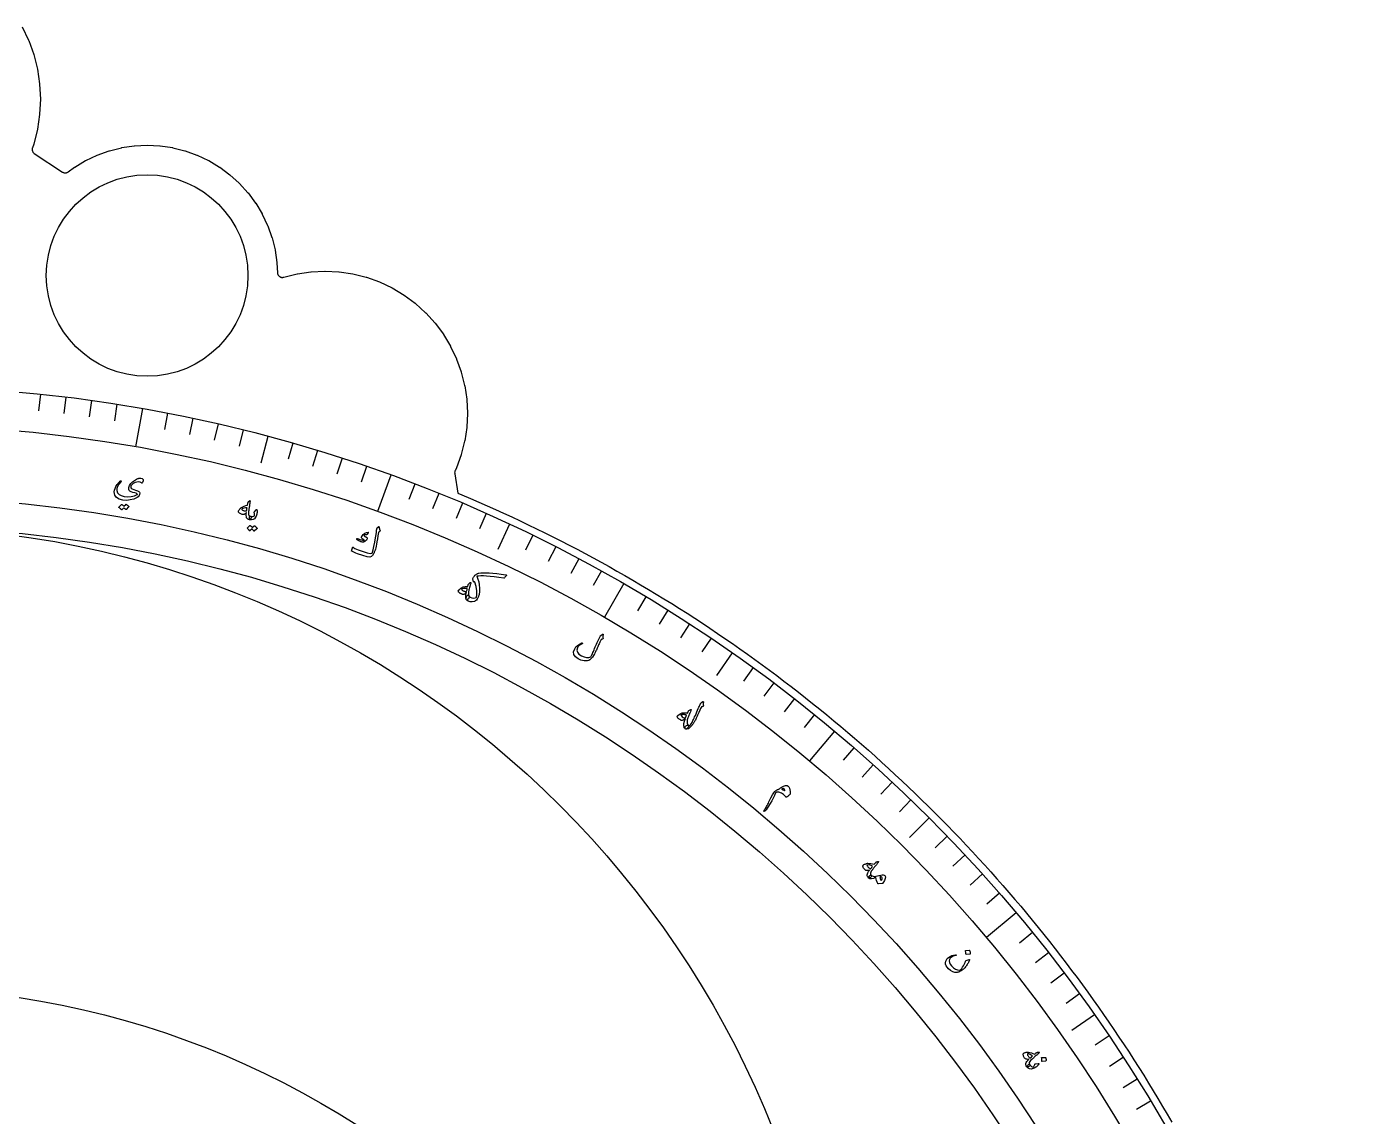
# Model space of a CAD drawing. Header units: millimetres. Extents: x -91 to 91, y -91 to 118.
# Drawn here: x 8.6 to 90.5, y 45.7 to 112.6 of the extents above; entities that cross this region are included whole.
import ezdxf

# ---------------------------------------------------------------- set-up
doc = ezdxf.new("R2010")
doc.units = ezdxf.units.MM
for name, color, linetype in [('CUT_INNER', 6, 'Continuous'), ('CUT_OUTER', 1, 'Continuous'), ('ENGRAVE', 7, 'Continuous'), ('ENGRAVE_FINE', 8, 'Continuous'), ('TEXT', 5, 'Continuous')]:
    doc.layers.add(name, color=color, linetype=linetype)

msp = doc.modelspace()

# ---------------------------------------------------------------- linework, layer by layer
at = {"layer": 'CUT_INNER'}
msp.add_circle((16.016, 97.3259), 6.188, dxfattribs=at)
at = {"layer": 'CUT_OUTER'}
msp.add_lwpolyline([(8.3497, 112.6095), (8.7404, 111.7833), (8.7461, 111.7697), (9.054, 110.9091), (9.0583, 110.895), (9.2804, 110.0084), (9.2832, 109.9939), (9.4173, 109.0898), (9.4188, 109.0752), (9.4636, 108.1622), (9.4636, 108.1475), (9.4188, 107.2346), (9.4173, 107.22), (9.2832, 106.3158), (9.2804, 106.3014), (9.0583, 105.4148), (9.054, 105.4007), (8.9741, 105.1774), (8.9658, 105.1502), (8.9601, 105.1222), (8.9571, 105.0939), (8.9568, 105.0654), (8.9592, 105.037), (8.9642, 105.009), (8.972, 104.9815), (8.9822, 104.955), (8.995, 104.9295), (9.0101, 104.9053), (9.0274, 104.8827), (9.0468, 104.8619), (9.0681, 104.8429), (9.0911, 104.8261), (10.8249, 103.6799), (10.8512, 103.6643), (10.879, 103.6516), (10.9079, 103.6417), (10.9376, 103.6348), (10.9679, 103.631), (10.9985, 103.6302), (11.0289, 103.6326), (11.059, 103.6381), (11.0883, 103.6466), (11.1166, 103.658), (11.1436, 103.6722), (11.1691, 103.6892), (11.5611, 103.9799), (11.5733, 103.9881), (12.2347, 104.3845), (12.2477, 104.3915), (12.9448, 104.7212), (12.9584, 104.7268), (13.6845, 104.9866), (13.6985, 104.9908), (14.4466, 105.1782), (14.461, 105.1811), (15.2238, 105.2942), (15.2384, 105.2957), (16.0086, 105.3335), (16.0234, 105.3335), (16.7936, 105.2957), (16.8082, 105.2942), (17.571, 105.1811), (17.5854, 105.1782), (18.3335, 104.9908), (18.3475, 104.9866), (19.0736, 104.7268), (19.0872, 104.7212), (19.7843, 104.3915), (19.7973, 104.3845), (20.4587, 103.9881), (20.4709, 103.9799), (21.0903, 103.5205), (21.1017, 103.5112), (21.6731, 102.9933), (21.6835, 102.9829), (22.2013, 102.4116), (22.2107, 102.4002), (22.67, 101.7808), (22.6782, 101.7686), (23.0746, 101.1071), (23.0816, 101.0942), (23.4113, 100.3971), (23.4169, 100.3835), (23.6767, 99.6574), (23.681, 99.6433), (23.8683, 98.8953), (23.8712, 98.8809), (23.9844, 98.1181), (23.9858, 98.1034), (24.0157, 97.4954), (24.0184, 97.4669), (24.0239, 97.4387), (24.0321, 97.4112), (24.0428, 97.3847), (24.056, 97.3592), (24.0716, 97.3352), (24.0894, 97.3127), (24.1093, 97.292), (24.131, 97.2734), (24.1545, 97.2569), (24.1794, 97.2427), (24.2055, 97.2309), (24.2327, 97.2217), (24.2606, 97.2152), (24.289, 97.2113), (24.3176, 97.2101), (24.3463, 97.2117), (24.3746, 97.216), (24.4024, 97.223), (24.4072, 97.2245), (25.2245, 97.4292), (25.239, 97.4321), (26.0724, 97.5557), (26.0871, 97.5572), (26.9286, 97.5985), (26.9434, 97.5985), (27.7849, 97.5572), (27.7996, 97.5557), (28.633, 97.4321), (28.6475, 97.4292), (29.4648, 97.2245), (29.4789, 97.2202), (30.2722, 96.9364), (30.2858, 96.9307), (31.0475, 96.5705), (31.0604, 96.5636), (31.7831, 96.1304), (31.7954, 96.1222), (32.4721, 95.6203), (32.4835, 95.611), (33.1078, 95.0451), (33.1182, 95.0347), (33.6841, 94.4104), (33.6934, 94.399), (34.1953, 93.7223), (34.2035, 93.71), (34.6367, 92.9873), (34.6436, 92.9743), (35.0039, 92.2127), (35.0095, 92.1991), (35.2933, 91.4057), (35.2976, 91.3917), (35.5024, 90.5743), (35.5052, 90.5599), (35.6289, 89.7264), (35.6303, 89.7118), (35.6716, 88.8702), (35.6716, 88.8555), (35.6303, 88.014), (35.6289, 87.9993), (35.5052, 87.1659), (35.5024, 87.1514), (35.2976, 86.3341), (35.2933, 86.32), (35.0095, 85.5267), (35.0039, 85.5131), (34.9191, 85.334), (34.9076, 85.3059), (34.8989, 85.2769), (34.8932, 85.2471), (34.8905, 85.2168), (34.8909, 85.1865), (34.8944, 85.1564), (35.0937, 83.9604), (35.3394, 83.8578), (35.8533, 83.6394), (36.3658, 83.4178), (36.877, 83.1931), (37.3867, 82.9652), (37.8951, 82.7343), (38.402, 82.5002), (38.9075, 82.263), (39.4115, 82.0227), (39.9141, 81.7794), (40.4151, 81.5329), (40.9146, 81.2834), (41.4126, 81.0308), (41.909, 80.7752), (42.4039, 80.5165), (42.8971, 80.2548), (43.3887, 79.9901), (43.8787, 79.7224), (44.3671, 79.4516), (44.8537, 79.1779), (45.3387, 78.9012), (45.822, 78.6215), (46.3035, 78.3389), (46.7833, 78.0533), (47.2614, 77.7648), (47.7377, 77.4733), (48.2121, 77.179), (48.6848, 76.8817), (49.1556, 76.5815), (49.6246, 76.2784), (50.0917, 75.9725), (50.5569, 75.6637), (51.0202, 75.3521), (51.4816, 75.0376), (51.941, 74.7203), (52.3985, 74.4002), (52.8541, 74.0773), (53.3076, 73.7516), (53.7591, 73.4231), (54.2086, 73.0919), (54.6561, 72.7579), (55.1015, 72.4212), (55.5448, 72.0817), (55.9861, 71.7395), (56.4252, 71.3947), (56.8622, 71.0471), (57.2971, 70.6969), (57.7298, 70.344), (58.1603, 69.9884), (58.5887, 69.6302), (59.0148, 69.2694), (59.4387, 68.906), (59.8604, 68.54), (60.2798, 68.1714), (60.697, 67.8003), (61.1119, 67.4266), (61.5244, 67.0503), (61.9347, 66.6715), (62.3426, 66.2903), (62.7482, 65.9065), (63.1514, 65.5202), (63.5522, 65.1315), (63.9507, 64.7403), (64.3467, 64.3467), (64.7403, 63.9507), (65.1315, 63.5522), (65.5202, 63.1514), (65.9065, 62.7482), (66.2903, 62.3426), (66.6715, 61.9347), (67.0503, 61.5244), (67.4266, 61.1119), (67.8003, 60.697), (68.1714, 60.2798), (68.54, 59.8604), (68.906, 59.4387), (69.2694, 59.0148), (69.6302, 58.5887), (69.9884, 58.1603), (70.344, 57.7298), (70.6969, 57.2971), (71.0471, 56.8622), (71.3947, 56.4252), (71.7395, 55.9861), (72.0817, 55.5448), (72.4212, 55.1015), (72.7579, 54.6561), (73.0919, 54.2086), (73.4231, 53.7591), (73.7516, 53.3076), (74.0773, 52.8541), (74.4002, 52.3985), (74.7203, 51.941), (75.0376, 51.4816), (75.3521, 51.0202), (75.6637, 50.5569), (75.9725, 50.0917), (76.2784, 49.6246), (76.5815, 49.1556), (76.8817, 48.6848), (77.179, 48.2121), (77.4733, 47.7377), (77.7648, 47.2614), (78.0533, 46.7833), (78.3389, 46.3035), (78.6215, 45.822), (78.9012, 45.3387)], dxfattribs=at)
at = {"layer": 'ENGRAVE'}
for points in [[(15.7214, 89.1605), (15.3077, 86.8143)], [(23.4324, 87.451), (22.992, 85.8072)], [(30.9651, 85.0759), (30.1503, 82.8372)], [(38.2621, 82.0534), (37.543, 80.5111)], [(45.268, 78.4064), (44.0768, 76.3432)], [(51.9293, 74.1627), (50.9532, 72.7687)], [(58.1954, 69.3545), (56.664, 67.5295)], [(64.0185, 64.0185), (62.8153, 62.8153)], [(69.3545, 58.1954), (67.5295, 56.664)], [(74.1627, 51.9293), (72.7687, 50.9532)]]:
    msp.add_lwpolyline(points, dxfattribs=at)
for centre, radius in [((0, 0), 90.5359), ((0, 0), 88.1535), ((0, 0), 83.7291), ((0, 0), 81.9), ((0, 23.4034), 58.4966), ((0, 0), 53.6109)]:
    msp.add_circle(centre, radius, dxfattribs=at)
at = {"layer": 'ENGRAVE_FINE'}
for points in [[(9.4636, 90.0399), (9.3569, 89.0245)], [(11.0336, 89.8611), (10.9091, 88.8476)], [(12.6002, 89.6548), (12.4581, 88.6437)], [(14.1629, 89.4213), (14.0032, 88.4128)], [(17.2751, 88.8725), (17.0802, 87.8702)], [(18.8235, 88.5575), (18.6112, 87.5588)], [(20.3661, 88.2155), (20.1365, 87.2206)], [(21.9026, 87.8466), (21.6556, 86.8559)], [(24.9551, 87.0287), (24.6736, 86.0472)], [(26.4701, 86.5799), (26.1716, 85.6035)], [(27.9771, 86.1048), (27.6616, 85.1337)], [(29.4756, 85.6034), (29.1432, 84.638)], [(32.4452, 84.5225), (32.0793, 83.5693)], [(33.9153, 83.9434), (33.5329, 82.9968)], [(35.3752, 83.3387), (34.9763, 82.3989)], [(36.8243, 82.7087), (36.409, 81.7759)], [(39.6883, 81.3731), (39.2407, 80.4554)], [(41.1024, 80.6681), (40.6389, 79.7583)], [(42.504, 79.9385), (42.0247, 79.0369)], [(43.8927, 79.1845), (43.3977, 78.2915)], [(46.6294, 77.6044), (46.1036, 76.7292)], [(47.9767, 76.7788), (47.4357, 75.9129)], [(49.3094, 75.9298), (48.7533, 75.0735)], [(50.627, 75.0577), (50.0561, 74.2112)], [(53.2157, 73.2451), (52.6155, 72.4191)], [(54.4859, 72.3052), (53.8714, 71.4898)], [(55.7395, 71.3433), (55.1109, 70.5387)], [(56.9761, 70.3596), (56.3335, 69.5661)], [(59.3969, 68.3283), (58.727, 67.5577)], [(60.5803, 67.2813), (59.8971, 66.5225)], [(61.7453, 66.2138), (61.049, 65.467)], [(62.8915, 65.1261), (62.1823, 64.3916)], [(65.1261, 62.8915), (64.3916, 62.1823)], [(66.2138, 61.7453), (65.467, 61.049)], [(67.2813, 60.5803), (66.5225, 59.8971)], [(68.3283, 59.3969), (67.5577, 58.727)], [(70.3596, 56.9761), (69.5661, 56.3335)], [(71.3433, 55.7395), (70.5387, 55.1109)], [(72.3052, 54.4859), (71.4898, 53.8714)], [(73.2451, 53.2157), (72.4191, 52.6155)], [(75.0577, 50.627), (74.2112, 50.0561)], [(75.9298, 49.3094), (75.0735, 48.7533)], [(76.7788, 47.9767), (75.9129, 47.4357)], [(77.6044, 46.6294), (76.7292, 46.1036)]]:
    msp.add_lwpolyline(points, dxfattribs=at)
at = {"layer": 'TEXT'}
for points in [[(15.6651, 84.5925), (15.5888, 84.6346), (15.4982, 84.6523), (15.3936, 84.6457), (15.2748, 84.6147), (15.1965, 84.5787), (15.1283, 84.5312), (15.07, 84.4721), (15.0217, 84.4015), (15.0156, 84.3868), (15.0124, 84.3709), (15.0123, 84.3538), (15.0152, 84.3355), (15.0453, 84.2748), (15.1047, 84.2225), (15.1931, 84.1785), (15.3108, 84.1426), (15.427, 84.1083), (15.5089, 84.0695), (15.5563, 84.0262), (15.5694, 83.9787), (15.5548, 83.8869), (15.5219, 83.8089), (15.4706, 83.7446), (15.4011, 83.694), (15.1931, 83.6006), (14.9795, 83.5423), (14.7601, 83.5192), (14.5346, 83.5311), (14.2964, 83.5896), (14.1283, 83.6937), (14.0302, 83.8437), (14.0022, 84.04), (14.0158, 84.1429), (14.049, 84.2515), (14.1019, 84.3659), (14.1744, 84.486), (14.1982, 84.5188), (14.2223, 84.5502), (14.2466, 84.5803), (14.2712, 84.6091), (14.2963, 84.6366), (14.322, 84.6631), (14.3484, 84.6885), (14.3754, 84.7128), (14.3893, 84.7224), (14.4008, 84.7253), (14.4098, 84.7215), (14.4164, 84.711), (14.4191, 84.6989), (14.4182, 84.6874), (14.414, 84.6765), (14.4062, 84.6662), (14.2748, 84.5175), (14.1885, 84.3778), (14.1469, 84.2474), (14.15, 84.1262), (14.2024, 83.9903), (14.295, 83.8848), (14.4278, 83.8098), (14.6009, 83.765), (14.829, 83.7435), (15.0398, 83.7539), (15.2336, 83.7963), (15.4105, 83.8708), (15.4216, 83.8779), (15.4268, 83.886), (15.426, 83.8951), (15.4194, 83.9054), (15.3889, 83.9278), (15.3334, 83.9522), (15.2528, 83.9786), (15.147, 84.0067), (15.0402, 84.0398), (14.9613, 84.0801), (14.9104, 84.1276), (14.8874, 84.1824), (14.8829, 84.2428), (14.8896, 84.3041), (14.9074, 84.3664), (14.9363, 84.4296), (15.0153, 84.5498), (15.1143, 84.6558), (15.2333, 84.7474), (15.3725, 84.8247), (15.409, 84.8423), (15.444, 84.8569), (15.4775, 84.8686), (15.5095, 84.8773), (15.5399, 84.8832), (15.5685, 84.8866), (15.5953, 84.8873), (15.6203, 84.8855), (15.7147, 84.8588), (15.7658, 84.8061), (15.7736, 84.7275), (15.7382, 84.6229), (15.7212, 84.5962), (15.7034, 84.5822), (15.6847, 84.581), (15.6651, 84.5925)], [(14.7063, 83.2736), (14.71, 83.2762), (14.7146, 83.2773), (14.7203, 83.277), (14.727, 83.2751), (14.7497, 83.2616), (14.7714, 83.2472), (14.7922, 83.2321), (14.812, 83.2161), (14.8311, 83.1991), (14.8494, 83.181), (14.867, 83.1617), (14.884, 83.1412), (14.8869, 83.1354), (14.8876, 83.1296), (14.8861, 83.1239), (14.8824, 83.1182), (14.7302, 82.9489), (14.7265, 82.947), (14.7218, 82.9478), (14.7159, 82.9514), (14.7089, 82.9578), (14.7044, 82.9634), (14.6967, 82.9713), (14.686, 82.9815), (14.6722, 82.9941), (14.6552, 83.0091), (14.6348, 83.0268), (14.6111, 83.0472), (14.584, 83.0703), (14.4645, 82.9388), (14.4594, 82.935), (14.4537, 82.9349), (14.4473, 82.9384), (14.4404, 82.9456), (14.4343, 82.9518), (14.4247, 82.9612), (14.4115, 82.9739), (14.3948, 82.9897), (14.3741, 83.0088), (14.3493, 83.0311), (14.3203, 83.0568), (14.287, 83.0858), (14.2838, 83.0902), (14.2828, 83.0942), (14.2839, 83.0979), (14.2871, 83.1012), (14.4397, 83.2634), (14.4433, 83.266), (14.448, 83.2672), (14.4537, 83.2668), (14.4603, 83.265), (14.4798, 83.2546), (14.4985, 83.2432), (14.5164, 83.2308), (14.5335, 83.2174), (14.5498, 83.2032), (14.5653, 83.1883), (14.58, 83.1727), (14.594, 83.1564)], [(22.2953, 83.4894), (22.3139, 83.5009), (22.3259, 83.4997), (22.3311, 83.4858), (22.3296, 83.4591), (22.3273, 83.4435), (22.3243, 83.4217), (22.3206, 83.3939), (22.3163, 83.3599), (22.3112, 83.3197), (22.3049, 83.2728), (22.2975, 83.2192), (22.289, 83.1591), (22.2807, 83.1), (22.2732, 83.0471), (22.2665, 83.0004), (22.2607, 82.9599), (22.2557, 82.9257), (22.2517, 82.8981), (22.2486, 82.8769), (22.2464, 82.8623), (22.2349, 82.7693), (22.2343, 82.6949), (22.2446, 82.6389), (22.2657, 82.6014), (22.2831, 82.5844), (22.3059, 82.5701), (22.334, 82.5587), (22.3675, 82.5502), (22.3864, 82.5416), (22.3989, 82.5278), (22.4051, 82.5088), (22.405, 82.4846), (22.3997, 82.4569), (22.3913, 82.4297), (22.3798, 82.4029), (22.3652, 82.3768), (22.3496, 82.3553), (22.3349, 82.3401), (22.3209, 82.3314), (22.3076, 82.3291), (22.2438, 82.347), (22.1918, 82.3735), (22.1516, 82.4087), (22.1233, 82.4526), (22.1051, 82.5107), (22.0965, 82.5829), (22.0976, 82.6694), (22.1084, 82.7701), (22.058, 82.7205), (22.0104, 82.6836), (21.9656, 82.6595), (21.9235, 82.6481), (21.892, 82.6484), (21.8564, 82.6547), (21.8168, 82.667), (21.7733, 82.6852), (21.7284, 82.7085), (21.6917, 82.7316), (21.6631, 82.7546), (21.6426, 82.7774), (21.6279, 82.8027), (21.6202, 82.8273), (21.6195, 82.851), (21.6258, 82.8738), (21.639, 82.901), (21.6569, 82.9301), (21.6797, 82.9614), (21.7073, 82.9946), (21.737, 83.0274), (21.7622, 83.0532), (21.7829, 83.072), (21.7991, 83.0837), (21.8836, 83.1266), (21.9733, 83.1641), (22.0683, 83.1962), (22.1686, 83.2229), (22.1779, 83.271), (22.1864, 83.3123), (22.1941, 83.347), (22.2011, 83.3749), (22.2087, 83.3979), (22.2184, 83.4177), (22.2303, 83.4343), (22.2443, 83.4477)], [(22.1458, 83.0683), (22.0484, 83.0615), (21.9626, 83.0439), (21.8886, 83.0156), (21.8263, 82.9765), (21.8212, 82.9703), (21.8196, 82.9638), (21.8216, 82.957), (21.8272, 82.95), (21.85, 82.9322), (21.8756, 82.9165), (21.9041, 82.9028), (21.9354, 82.8912), (21.9695, 82.8815), (22.0065, 82.874), (22.0463, 82.8684), (22.089, 82.8648), (22.0958, 82.8652), (22.1034, 82.8669), (22.1116, 82.8702), (22.1206, 82.8748), (22.1245, 82.8954), (22.1282, 82.9169), (22.1317, 82.9396), (22.135, 82.9632), (22.138, 82.9879), (22.1408, 83.0137), (22.1435, 83.0405), (22.1458, 83.0683)], [(22.5955, 82.8073), (22.706, 82.9407), (22.7207, 82.9546), (22.7331, 82.9577), (22.7432, 82.9498), (22.751, 82.931), (22.7604, 82.8785), (22.7643, 82.8254), (22.7627, 82.7716), (22.7557, 82.7172), (22.7429, 82.6619), (22.7243, 82.6055), (22.6997, 82.5478), (22.6692, 82.489), (22.5998, 82.3949), (22.5164, 82.3369), (22.419, 82.315), (22.3076, 82.3291), (22.2974, 82.3403), (22.2911, 82.3672), (22.2887, 82.4099), (22.2902, 82.4683), (22.2943, 82.4986), (22.3016, 82.5225), (22.312, 82.54), (22.3257, 82.5509), (22.3351, 82.554), (22.3452, 82.5549), (22.356, 82.5536), (22.3675, 82.5502), (22.4359, 82.5339), (22.4986, 82.5317), (22.5556, 82.5435), (22.607, 82.5694), (22.6096, 82.5718), (22.6113, 82.5754), (22.612, 82.5804), (22.6117, 82.5865), (22.6115, 82.6239), (22.6069, 82.663), (22.5979, 82.7041), (22.5844, 82.747), (22.5805, 82.7629), (22.581, 82.7783), (22.586, 82.7931), (22.5955, 82.8073)], [(22.595, 81.9524), (22.5989, 81.9546), (22.6036, 81.9553), (22.6093, 81.9544), (22.6158, 81.9519), (22.6372, 81.9363), (22.6576, 81.9199), (22.677, 81.9028), (22.6954, 81.885), (22.7129, 81.8663), (22.7295, 81.8465), (22.7454, 81.8256), (22.7604, 81.8036), (22.7628, 81.7975), (22.763, 81.7916), (22.7609, 81.7861), (22.7567, 81.7808), (22.5886, 81.6268), (22.5847, 81.6252), (22.5801, 81.6265), (22.5745, 81.6306), (22.5682, 81.6377), (22.5641, 81.6437), (22.5572, 81.6523), (22.5474, 81.6635), (22.5348, 81.6773), (22.5191, 81.6939), (22.5004, 81.7135), (22.4786, 81.7361), (22.4536, 81.7616), (22.3218, 81.6421), (22.3164, 81.6388), (22.3106, 81.6392), (22.3046, 81.6433), (22.2983, 81.6511), (22.2928, 81.6579), (22.2841, 81.6682), (22.272, 81.682), (22.2568, 81.6994), (22.2379, 81.7204), (22.2151, 81.745), (22.1885, 81.7733), (22.1579, 81.8054), (22.1551, 81.8101), (22.1544, 81.8142), (22.1559, 81.8178), (22.1595, 81.8208), (22.3272, 81.9677), (22.3311, 81.97), (22.3359, 81.9706), (22.3415, 81.9698), (22.348, 81.9673), (22.3666, 81.9551), (22.3842, 81.9419), (22.401, 81.9279), (22.4168, 81.9129), (22.4318, 81.8972), (22.4459, 81.8809), (22.4592, 81.8639), (22.4717, 81.8464)], [(30.2518, 81.8781), (30.256, 81.8474), (30.2613, 81.8179), (30.2677, 81.7895), (30.2752, 81.7622), (30.284, 81.736), (30.2941, 81.7108), (30.3056, 81.6866), (30.3186, 81.6634), (30.3225, 81.6516), (30.3209, 81.6401), (30.314, 81.6289), (30.3017, 81.6181), (30.2316, 81.5626), (30.2245, 81.5565), (30.219, 81.551), (30.2152, 81.5463), (30.2131, 81.5424), (30.181, 81.3341), (30.1506, 81.1465), (30.1219, 80.9794), (30.0949, 80.8329), (30.0695, 80.7071), (30.0458, 80.6023), (30.0237, 80.5184), (30.0033, 80.4555), (29.9597, 80.3387), (29.9438, 80.3024), (29.9261, 80.2667), (29.9065, 80.2314), (29.8851, 80.1967), (29.8617, 80.1626), (29.8362, 80.1291), (29.8086, 80.0961), (29.7788, 80.0639), (29.6862, 80.0339), (29.5144, 80.0539), (29.2631, 80.1232), (28.932, 80.2412), (28.83, 80.2819), (28.7365, 80.3222), (28.6516, 80.362), (28.5753, 80.4013), (28.5691, 80.4071), (28.5655, 80.4136), (28.5646, 80.4208), (28.5662, 80.4288), (28.5771, 80.4663), (28.5873, 80.5004), (28.5967, 80.5309), (28.6054, 80.5581), (28.6135, 80.582), (28.6211, 80.6031), (28.6281, 80.6214), (28.6347, 80.6368), (28.6389, 80.6453), (28.6438, 80.6491), (28.6494, 80.6483), (28.6557, 80.6428), (28.7056, 80.606), (28.7732, 80.5679), (28.8585, 80.5284), (28.9615, 80.4875), (29.2725, 80.3751), (29.521, 80.301), (29.7071, 80.2657), (29.831, 80.2698), (29.8578, 80.3425), (29.8921, 80.4799), (29.9337, 80.6822), (29.9824, 80.9493), (30.0288, 81.2176), (30.063, 81.4208), (30.085, 81.559), (30.0949, 81.6322), (30.0971, 81.6524), (30.099, 81.6713), (30.1009, 81.689), (30.1026, 81.7053), (30.1041, 81.7201), (30.1054, 81.7334), (30.1064, 81.7451), (30.1072, 81.7551), (30.1103, 81.7765), (30.1166, 81.7957), (30.1263, 81.8127), (30.1393, 81.8274), (30.2189, 81.9011), (30.225, 81.9058), (30.2306, 81.9083), (30.2357, 81.9086), (30.2403, 81.9068), (30.245, 81.9015), (30.2484, 81.895), (30.2507, 81.8872), (30.2518, 81.8781)], [(29.5825, 81.5594), (29.5868, 81.5572), (29.5901, 81.5539), (29.5923, 81.5497), (29.5935, 81.5446), (29.5931, 81.5405), (29.5919, 81.5364), (29.59, 81.5321), (29.5874, 81.5278), (29.4907, 81.4194), (29.4798, 81.4088), (29.4698, 81.4013), (29.4605, 81.3969), (29.452, 81.3955), (29.4186, 81.398), (29.3887, 81.3961), (29.3624, 81.3899), (29.3396, 81.3793), (29.3332, 81.3718), (29.3344, 81.3609), (29.3432, 81.3466), (29.3596, 81.3288), (29.3714, 81.3193), (29.3838, 81.3099), (29.3968, 81.3007), (29.4103, 81.2915), (29.4245, 81.2825), (29.4395, 81.2735), (29.4555, 81.2645), (29.4723, 81.2556), (29.5242, 81.2081), (29.5249, 81.1491), (29.4744, 81.0786), (29.3729, 80.9965), (29.3354, 80.9747), (29.301, 80.9596), (29.2698, 80.9511), (29.2416, 80.9493), (29.2129, 80.9534), (29.1752, 80.9645), (29.1284, 80.9825), (29.0726, 81.0074), (29.0443, 81.0208), (29.0178, 81.0345), (28.9932, 81.0486), (28.9704, 81.063), (28.9492, 81.0773), (28.9295, 81.0911), (28.9114, 81.1043), (28.8947, 81.117), (28.8854, 81.1276), (28.8798, 81.1378), (28.8777, 81.1479), (28.8793, 81.1576), (28.8842, 81.1665), (28.8911, 81.1716), (28.9001, 81.173), (28.9111, 81.1706), (28.9455, 81.1609), (28.9842, 81.1492), (29.0274, 81.1357), (29.075, 81.1201), (29.1637, 81.0911), (29.2342, 81.0717), (29.2864, 81.0618), (29.3203, 81.0616), (29.3252, 81.063), (29.3287, 81.066), (29.3306, 81.0705), (29.3311, 81.0766), (29.3303, 81.0808), (29.3275, 81.0853), (29.3228, 81.0903), (29.3162, 81.0955), (29.2525, 81.1375), (29.2263, 81.1564), (29.2052, 81.1761), (29.1891, 81.1968), (29.1782, 81.2183), (29.1707, 81.2416), (29.1692, 81.2634), (29.1736, 81.2838), (29.184, 81.3027), (29.2767, 81.4222), (29.374, 81.5049), (29.4759, 81.5506), (29.5825, 81.5594)], [(38.0322, 78.9455), (38.0579, 78.9383), (38.07, 78.9252), (38.0685, 78.9063), (38.0534, 78.8817), (37.979, 78.7932), (37.9587, 78.7712), (37.9394, 78.7558), (37.9211, 78.747), (37.9038, 78.7447), (37.6, 78.7861), (37.3238, 78.8196), (37.0753, 78.8453), (36.8545, 78.8635), (36.6614, 78.8741), (36.4963, 78.8768), (36.3591, 78.8717), (36.2498, 78.8591), (36.3163, 78.6883), (36.3666, 78.5109), (36.4006, 78.3267), (36.4185, 78.136), (36.4168, 77.924), (36.3907, 77.7388), (36.3404, 77.5804), (36.2661, 77.4487), (36.2219, 77.3946), (36.1793, 77.353), (36.1385, 77.324), (36.0994, 77.3075), (35.9577, 77.2837), (35.8336, 77.288), (35.7268, 77.3206), (35.6373, 77.3815), (35.6057, 77.4223), (35.591, 77.4715), (35.5933, 77.5288), (35.6127, 77.5945), (35.6357, 77.6435), (35.6606, 77.6761), (35.6875, 77.6925), (35.7163, 77.6926), (35.728, 77.6865), (35.7413, 77.6755), (35.7561, 77.6595), (35.7725, 77.6387), (35.8469, 77.5676), (35.9466, 77.5288), (36.0718, 77.5222), (36.2227, 77.5477), (36.2536, 77.7454), (36.25, 77.9708), (36.2115, 78.2239), (36.1376, 78.5045), (36.1343, 78.51), (36.1295, 78.5131), (36.1233, 78.5137), (36.1155, 78.5118), (36.0803, 78.5028), (36.0724, 78.5014), (36.0657, 78.5032), (36.0602, 78.5084), (36.0558, 78.5169), (36.0011, 78.6931), (36.0028, 78.7039), (36.0119, 78.726), (36.0282, 78.7594), (36.0519, 78.8042), (36.0787, 78.8511), (36.1032, 78.8885), (36.1255, 78.9164), (36.1457, 78.9349), (36.1756, 78.9563), (36.205, 78.9755), (36.234, 78.9925), (36.2625, 79.0073), (36.2906, 79.0199), (36.3183, 79.0307), (36.3457, 79.0394), (36.3727, 79.0463), (36.4967, 79.0635), (36.6445, 79.0725), (36.8162, 79.0731), (37.0117, 79.0653), (37.231, 79.0489), (37.4742, 79.0236), (37.7413, 78.9892), (38.0322, 78.9455)], [(35.7725, 77.6387), (35.7825, 77.6062), (35.7789, 77.5692), (35.7616, 77.5276), (35.7307, 77.4814), (35.6883, 77.4332), (35.6539, 77.4054), (35.6276, 77.3981), (35.6093, 77.4112), (35.5778, 77.4924), (35.568, 77.5989), (35.5798, 77.7308), (35.6133, 77.8882), (35.5496, 77.8158), (35.4941, 77.7664), (35.4466, 77.7398), (35.4071, 77.7361), (35.389, 77.7407), (35.3699, 77.7467), (35.3499, 77.7543), (35.329, 77.7632), (35.3072, 77.7733), (35.2846, 77.7841), (35.261, 77.7957), (35.2366, 77.808), (35.1946, 77.832), (35.1625, 77.8533), (35.1403, 77.8719), (35.128, 77.8877), (35.1172, 77.9232), (35.1149, 77.9544), (35.1211, 77.9814), (35.1359, 78.0042), (35.2054, 78.071), (35.2627, 78.1215), (35.3079, 78.1559), (35.3409, 78.1742), (35.3802, 78.1878), (35.4206, 78.1996), (35.462, 78.2094), (35.5045, 78.2174), (35.5485, 78.2235), (35.5943, 78.2276), (35.6418, 78.2299), (35.6911, 78.2303), (35.7207, 78.3259), (35.7269, 78.3457), (35.7345, 78.3623), (35.7435, 78.3759), (35.7539, 78.3863), (35.8503, 78.4682), (35.8664, 78.4764), (35.8757, 78.4713), (35.8781, 78.4529), (35.8738, 78.4211), (35.8468, 78.326), (35.8226, 78.2385), (35.8011, 78.1587), (35.7824, 78.0865), (35.7668, 78.022), (35.7548, 77.9651), (35.7462, 77.9159), (35.7411, 77.8744), (35.7381, 77.8031), (35.7424, 77.7401), (35.7538, 77.6853), (35.7725, 77.6387)], [(35.6628, 78.1006), (35.5536, 78.1102), (35.4598, 78.105), (35.3814, 78.085), (35.3184, 78.0503), (35.3307, 78.0308), (35.3489, 78.0113), (35.3731, 77.992), (35.4032, 77.9727), (35.4215, 77.9635), (35.4401, 77.9549), (35.4593, 77.947), (35.4789, 77.9397), (35.4992, 77.9334), (35.5202, 77.9283), (35.5419, 77.9244), (35.5643, 77.9217), (35.5936, 77.9262), (35.6175, 77.9464), (35.636, 77.9824), (35.6492, 78.0341), (35.6531, 78.0589), (35.6567, 78.0782), (35.6599, 78.0921), (35.6628, 78.1006)], [(43.957, 75.3001), (43.9648, 75.3045), (43.9727, 75.3064), (43.9805, 75.3057), (43.9883, 75.3024), (43.9949, 75.2969), (43.9988, 75.2896), (44.0003, 75.2805), (43.9991, 75.2696), (43.9904, 75.207), (43.9871, 75.1505), (43.9892, 75.1001), (43.9967, 75.0557), (43.9978, 75.0407), (43.9926, 75.0271), (43.9812, 75.015), (43.9636, 75.0043), (43.9537, 75), (43.9443, 74.9957), (43.9353, 74.9916), (43.9268, 74.9875), (43.9188, 74.9837), (43.9114, 74.9803), (43.9046, 74.9773), (43.8984, 74.9747), (43.8876, 74.9696), (43.8774, 74.9619), (43.868, 74.9515), (43.8593, 74.9386), (43.8397, 74.8991), (43.819, 74.8556), (43.7971, 74.8083), (43.7739, 74.7571), (43.7495, 74.702), (43.7236, 74.6431), (43.6962, 74.5805), (43.6674, 74.5142), (43.6395, 74.4475), (43.6128, 74.385), (43.5873, 74.3269), (43.563, 74.273), (43.54, 74.2231), (43.5183, 74.1771), (43.4979, 74.135), (43.4788, 74.0966), (43.4177, 73.9859), (43.3482, 73.8878), (43.2703, 73.8024), (43.184, 73.7296), (43.1209, 73.6941), (43.043, 73.6728), (42.9503, 73.6656), (42.8428, 73.6723), (42.7326, 73.6902), (42.6337, 73.7149), (42.5462, 73.7465), (42.47, 73.7851), (42.2996, 73.917), (42.207, 74.0633), (42.1923, 74.2243), (42.2558, 74.4002), (42.3332, 74.514), (42.4309, 74.6131), (42.5489, 74.6973), (42.6872, 74.7666), (42.6966, 74.7699), (42.7048, 74.7705), (42.7119, 74.7684), (42.7179, 74.7637), (42.7233, 74.7571), (42.7266, 74.7507), (42.7278, 74.7443), (42.7268, 74.7381), (42.7238, 74.7297), (42.7194, 74.7226), (42.7134, 74.7166), (42.7059, 74.7119), (42.5987, 74.6422), (42.5157, 74.578), (42.4569, 74.5194), (42.4221, 74.4665), (42.3916, 74.3274), (42.424, 74.1996), (42.5192, 74.0829), (42.6771, 73.9772), (42.8344, 73.9077), (42.9817, 73.872), (43.1191, 73.8702), (43.2469, 73.9022), (43.2676, 73.9416), (43.2909, 73.9881), (43.3167, 74.0418), (43.3451, 74.1027), (43.3759, 74.1711), (43.4091, 74.247), (43.4447, 74.3305), (43.4827, 74.4217), (43.5229, 74.5152), (43.5628, 74.607), (43.6024, 74.6972), (43.6418, 74.7856), (43.681, 74.8723), (43.7203, 74.9572), (43.7596, 75.0401), (43.7988, 75.1213), (43.8335, 75.2012), (43.8389, 75.2095), (43.8448, 75.2167), (43.8512, 75.223), (43.8581, 75.2281)], [(49.1679, 70.0309), (49.1503, 69.9303), (49.1552, 69.843), (49.1825, 69.7691), (49.2323, 69.7084), (49.2454, 69.691), (49.2504, 69.6692), (49.2472, 69.643), (49.2358, 69.6125), (49.228, 69.5976), (49.2194, 69.5828), (49.2102, 69.5681), (49.2003, 69.5535), (49.1895, 69.5393), (49.1776, 69.5258), (49.1648, 69.5131), (49.1509, 69.5011), (49.1262, 69.4827), (49.105, 69.4712), (49.0871, 69.4667), (49.0726, 69.4692), (49.0382, 69.4935), (49.0095, 69.5231), (48.9864, 69.558), (48.969, 69.5982), (48.9528, 69.7009), (48.9611, 69.8223), (48.9941, 69.9625), (49.0517, 70.1216), (48.976, 70.0566), (48.9118, 70.0145), (48.859, 69.9954), (48.8178, 69.9994), (48.7998, 70.0077), (48.7812, 70.0171), (48.762, 70.0278), (48.7424, 70.0395), (48.722, 70.0525), (48.7009, 70.0668), (48.6789, 70.0825), (48.6561, 70.0995), (48.6152, 70.1321), (48.5852, 70.1595), (48.5662, 70.1815), (48.5582, 70.1983), (48.5518, 70.2356), (48.5544, 70.2674), (48.5659, 70.2939), (48.5864, 70.3149), (48.6643, 70.3709), (48.7272, 70.4125), (48.7752, 70.4396), (48.8082, 70.4524), (48.8469, 70.4608), (48.8878, 70.4668), (48.9311, 70.4705), (48.9765, 70.4719), (49.0243, 70.4708), (49.0743, 70.4674), (49.1266, 70.4616), (49.1811, 70.4535), (49.2268, 70.5457), (49.2328, 70.5564), (49.2384, 70.5663), (49.2436, 70.5753), (49.2484, 70.5834), (49.253, 70.5904), (49.2578, 70.5962), (49.2626, 70.6008), (49.2676, 70.6041), (49.378, 70.6729), (49.3956, 70.68), (49.404, 70.6734), (49.4032, 70.653), (49.3932, 70.6188), (49.3552, 70.5387), (49.3201, 70.4603), (49.288, 70.3838), (49.2589, 70.309), (49.2325, 70.2362), (49.2085, 70.1656), (49.187, 70.0972), (49.1679, 70.0309)], [(50.1051, 71.1546), (50.116, 71.1619), (50.1262, 71.1654), (50.1357, 71.1652), (50.1445, 71.1611), (50.1506, 71.155), (50.1544, 71.1471), (50.1557, 71.1375), (50.1545, 71.126), (50.1434, 71.0706), (50.1395, 71.0175), (50.1427, 70.9667), (50.1531, 70.9183), (50.1543, 70.8993), (50.1487, 70.8832), (50.1365, 70.8698), (50.1176, 70.8592), (50.1064, 70.8547), (50.0951, 70.8502), (50.0836, 70.8458), (50.072, 70.8416), (50.0604, 70.8373), (50.049, 70.8329), (50.0376, 70.8285), (50.0265, 70.8239), (50.0134, 70.8029), (49.9835, 70.7397), (49.9367, 70.6343), (49.873, 70.4867), (49.838, 70.4055), (49.8048, 70.3295), (49.7733, 70.2588), (49.7435, 70.1932), (49.7154, 70.1331), (49.6889, 70.0787), (49.6641, 70.0299), (49.6409, 69.9868), (49.6181, 69.9467), (49.5946, 69.9073), (49.5703, 69.8683), (49.5452, 69.83), (49.5193, 69.792), (49.4924, 69.7543), (49.4645, 69.717), (49.4356, 69.6799), (49.3303, 69.5618), (49.2349, 69.4876), (49.1495, 69.4574), (49.0741, 69.4712), (49.0454, 69.4903), (49.0287, 69.5142), (49.0239, 69.5429), (49.0309, 69.5765), (49.0466, 69.6108), (49.0676, 69.6417), (49.094, 69.6692), (49.1257, 69.6934), (49.1591, 69.7128), (49.1877, 69.722), (49.2114, 69.7211), (49.2303, 69.7099), (49.2434, 69.6992), (49.2551, 69.6896), (49.2655, 69.6812), (49.2746, 69.6739), (49.2827, 69.6679), (49.29, 69.6634), (49.2967, 69.6603), (49.3026, 69.6587), (49.3338, 69.683), (49.3702, 69.7278), (49.4118, 69.7931), (49.4585, 69.8789), (49.4847, 69.9311), (49.5139, 69.9913), (49.5462, 70.0598), (49.5814, 70.1365), (49.62, 70.2213), (49.6619, 70.3145), (49.7073, 70.4159), (49.7562, 70.5256), (49.8037, 70.633), (49.8452, 70.7275), (49.8807, 70.8091), (49.9102, 70.8778), (49.9339, 70.9335), (49.9519, 70.9761), (49.9642, 71.0056), (49.9708, 71.022), (49.9809, 71.0423), (49.9949, 71.0618), (50.0126, 71.0806), (50.0342, 71.0987), (50.0461, 71.107), (50.0571, 71.1149), (50.0672, 71.1224), (50.0765, 71.1296), (50.0849, 71.1364), (50.0925, 71.1429), (50.0992, 71.1489), (50.1051, 71.1546)], [(49.1262, 70.3304), (49.1082, 70.3363), (49.0894, 70.3421), (49.0697, 70.3477), (49.049, 70.3532), (49.0274, 70.358), (49.0046, 70.3617), (48.9806, 70.3642), (48.9554, 70.3657), (48.9306, 70.3668), (48.9064, 70.3664), (48.8826, 70.3645), (48.8594, 70.3611), (48.8367, 70.3561), (48.8149, 70.3494), (48.7938, 70.341), (48.7734, 70.3309), (48.8061, 70.2763), (48.8555, 70.2298), (48.9216, 70.1913), (49.0046, 70.1607), (49.0209, 70.1608), (49.0376, 70.168), (49.0546, 70.1823), (49.0719, 70.2038)], [(54.7967, 65.7863), (54.828, 65.8131), (54.8601, 65.8391), (54.8929, 65.8642), (54.9265, 65.8885), (54.9609, 65.9115), (54.9961, 65.9328), (55.0322, 65.9523), (55.0692, 65.97), (55.1414, 65.9978), (55.205, 66.0132), (55.2601, 66.0163), (55.3065, 66.0071), (55.362, 65.9749), (55.407, 65.9202), (55.4415, 65.8432), (55.4654, 65.7438), (55.4702, 65.7143), (55.4741, 65.6848), (55.4771, 65.6552), (55.4792, 65.6256), (55.4804, 65.5958), (55.4811, 65.5657), (55.481, 65.5353), (55.4803, 65.5046), (55.4789, 65.4877), (55.4752, 65.473), (55.4694, 65.4607), (55.4613, 65.4507), (55.4212, 65.4166), (55.3851, 65.3864), (55.3532, 65.3599), (55.3253, 65.3374), (55.302, 65.3189), (55.2836, 65.3048), (55.2701, 65.295), (55.2616, 65.2896), (55.2483, 65.2854), (55.2362, 65.2861), (55.2253, 65.2916), (55.2155, 65.3019), (55.0831, 65.4498), (54.9419, 65.5473), (54.792, 65.5943), (54.6338, 65.5908), (54.6192, 65.5864), (54.6073, 65.5797), (54.598, 65.5709), (54.5915, 65.5598), (54.516, 65.3995), (54.4344, 65.2351), (54.3467, 65.0667), (54.2529, 64.8943), (54.1202, 64.6677), (54.0142, 64.5133), (53.9351, 64.431), (53.883, 64.4207), (53.8746, 64.4318), (53.8741, 64.448), (53.8815, 64.4692), (53.8967, 64.4954), (53.932, 64.5472), (53.9673, 64.6023), (54.0025, 64.6608), (54.0376, 64.7226), (54.0728, 64.7875), (54.1083, 64.8551), (54.1439, 64.9254), (54.1797, 64.9985), (54.2997, 65.2436), (54.401, 65.4327), (54.4838, 65.5656), (54.5481, 65.6422), (54.5834, 65.6734), (54.6177, 65.7006), (54.6509, 65.7239), (54.6832, 65.7433), (54.7142, 65.7591), (54.7434, 65.7715), (54.7709, 65.7806), (54.7967, 65.7863)], [(54.9585, 65.774), (54.9828, 65.7664), (55.0076, 65.7574), (55.0329, 65.7469), (55.0586, 65.735), (55.0846, 65.7218), (55.1109, 65.7073), (55.1374, 65.6917), (55.1641, 65.6747), (55.152, 65.7288), (55.1368, 65.7699), (55.1187, 65.7981), (55.0977, 65.8135), (55.0643, 65.8217), (55.03, 65.8178), (54.9947, 65.8019), (54.9585, 65.774)], [(60.8721, 61.3363), (60.894, 61.337), (60.9038, 61.33), (60.9014, 61.3153), (60.8869, 61.293), (60.8771, 61.2805), (60.8636, 61.2632), (60.8466, 61.2408), (60.826, 61.2135), (60.8015, 61.1811), (60.7728, 61.1436), (60.7397, 61.1008), (60.7024, 61.0529), (60.6658, 61.0057), (60.633, 60.9636), (60.604, 60.9264), (60.5787, 60.8941), (60.5574, 60.867), (60.5402, 60.845), (60.5269, 60.8282), (60.5178, 60.8166), (60.4616, 60.7417), (60.424, 60.6774), (60.4051, 60.6237), (60.4048, 60.5807), (60.4114, 60.5572), (60.4241, 60.5335), (60.4428, 60.5097), (60.4676, 60.4856), (60.4797, 60.4687), (60.4837, 60.4505), (60.4797, 60.431), (60.4675, 60.4101), (60.4491, 60.3886), (60.4283, 60.3692), (60.405, 60.3517), (60.3793, 60.3363), (60.3551, 60.3254), (60.3348, 60.3196), (60.3183, 60.319), (60.3057, 60.3236), (60.2592, 60.3709), (60.2273, 60.4198), (60.21, 60.4703), (60.2072, 60.5224), (60.2203, 60.5819), (60.2488, 60.6488), (60.2928, 60.7233), (60.3523, 60.8052), (60.2839, 60.7873), (60.2242, 60.779), (60.1733, 60.7803), (60.1312, 60.7914), (60.1039, 60.8074), (60.0762, 60.8305), (60.048, 60.8608), (60.0193, 60.8983), (59.9919, 60.9409), (59.9716, 60.9792), (59.9582, 61.0133), (59.9518, 61.0433), (59.9517, 61.0726), (59.9572, 61.0977), (59.9684, 61.1186), (59.9852, 61.1353), (60.0101, 61.1523), (60.0402, 61.1687), (60.0755, 61.1844), (60.116, 61.1995), (60.158, 61.2133), (60.1927, 61.2231), (60.22, 61.2291), (60.2399, 61.2311), (60.3345, 61.2264), (60.431, 61.2143), (60.5294, 61.1949), (60.6297, 61.1682), (60.6617, 61.2052), (60.6896, 61.2368), (60.7136, 61.263), (60.7335, 61.2838), (60.7515, 61.3), (60.7698, 61.3123), (60.7884, 61.3208), (60.8072, 61.3254)], [(60.533, 61.0453), (60.4451, 61.0879), (60.3619, 61.1153), (60.2836, 61.1276), (60.2102, 61.1247), (60.2027, 61.1218), (60.1981, 61.1169), (60.1965, 61.1101), (60.1978, 61.1012), (60.2087, 61.0744), (60.2231, 61.0481), (60.241, 61.022), (60.2623, 60.9964), (60.2872, 60.971), (60.3155, 60.9461), (60.3472, 60.9214), (60.3825, 60.8971), (60.3886, 60.894), (60.396, 60.8918), (60.4048, 60.8905), (60.4149, 60.8901), (60.4285, 60.9059), (60.4425, 60.9228), (60.4567, 60.9407), (60.4713, 60.9596), (60.4863, 60.9795), (60.5015, 61.0004), (60.5171, 61.0224), (60.533, 61.0453)], [(61.2974, 60.4736), (61.3334, 60.3967), (61.3229, 60.2935), (61.266, 60.1641), (61.1625, 60.0083), (61.1541, 59.9981), (61.1452, 59.9905), (61.136, 59.9856), (61.1263, 59.9835), (60.9032, 59.9599), (60.8888, 59.9594), (60.8763, 59.9628), (60.8655, 59.9703), (60.8567, 59.9818), (60.8132, 60.072), (60.7799, 60.1645), (60.7569, 60.2591), (60.7441, 60.356), (60.5965, 60.2976), (60.4742, 60.2727), (60.3773, 60.2813), (60.3057, 60.3236), (60.3017, 60.3323), (60.3021, 60.346), (60.3071, 60.3646), (60.3166, 60.3882), (60.3466, 60.44), (60.3755, 60.4768), (60.4033, 60.4986), (60.4299, 60.5053), (60.4397, 60.5034), (60.4492, 60.4995), (60.4585, 60.4935), (60.4676, 60.4856), (60.5154, 60.4517), (60.5745, 60.4308), (60.6448, 60.4229), (60.7264, 60.428), (60.7683, 60.4363), (60.8348, 60.4525), (60.9259, 60.4763), (61.0416, 60.5078), (61.1232, 60.5236), (61.1931, 60.5231), (61.2512, 60.5064), (61.2974, 60.4736)], [(60.9909, 60.4289), (60.9963, 60.367), (61.011, 60.3054), (61.0352, 60.2443), (61.0687, 60.1836), (61.1018, 60.2214), (61.1214, 60.2597), (61.1275, 60.2986), (61.1201, 60.338), (61.1014, 60.3735), (61.0736, 60.4005), (61.0368, 60.4189), (60.9909, 60.4289)], [(66.4765, 55.8914), (66.481, 55.891), (66.4853, 55.8887), (66.4895, 55.8847), (66.4936, 55.8789), (66.5105, 55.8276), (66.522, 55.7757), (66.5283, 55.7232), (66.5292, 55.6701), (66.5279, 55.6637), (66.5251, 55.6591), (66.5209, 55.6562), (66.5152, 55.655), (66.2894, 55.6234), (66.283, 55.6239), (66.2784, 55.6276), (66.2757, 55.6345), (66.2748, 55.6447), (66.2741, 55.6535), (66.2726, 55.6672), (66.2704, 55.6856), (66.2674, 55.7089), (66.2635, 55.7373), (66.2584, 55.771), (66.2522, 55.8101), (66.2447, 55.8544), (66.2443, 55.8608), (66.2456, 55.8653), (66.2485, 55.8677), (66.2531, 55.8682)], [(66.4887, 55.2816), (66.4694, 55.2376), (66.4482, 55.1929), (66.4251, 55.1475), (66.4002, 55.1014), (66.3728, 55.0546), (66.3427, 55.0072), (66.3098, 54.9592), (66.2741, 54.9105), (66.2373, 54.8636), (66.1989, 54.8192), (66.1591, 54.7774), (66.1179, 54.738), (66.075, 54.7011), (66.0305, 54.6665), (65.9842, 54.6342), (65.9363, 54.6042), (65.883, 54.5762), (65.8304, 54.5544), (65.7784, 54.5389), (65.727, 54.5296), (65.5916, 54.5305), (65.4575, 54.5681), (65.3246, 54.6421), (65.1927, 54.7527), (65.1116, 54.8445), (65.0549, 54.9371), (65.0226, 55.0307), (65.0149, 55.1252), (65.0315, 55.2153), (65.0688, 55.2996), (65.127, 55.378), (65.2061, 55.4505), (65.302, 55.513), (65.405, 55.5603), (65.5152, 55.5922), (65.6326, 55.6088), (65.6478, 55.6085), (65.659, 55.6052), (65.666, 55.5988), (65.669, 55.5894), (65.6684, 55.5778), (65.6614, 55.5688), (65.6481, 55.5624), (65.6285, 55.5585), (65.4915, 55.5251), (65.3846, 55.4753), (65.3077, 55.4093), (65.2608, 55.3271), (65.2447, 55.2359), (65.2598, 55.1392), (65.306, 55.0371), (65.3834, 54.9293), (65.4981, 54.817), (65.6218, 54.7347), (65.7545, 54.6825), (65.8964, 54.6602), (65.9004, 54.6607), (65.9052, 54.6626), (65.9108, 54.666), (65.9173, 54.671), (65.9641, 54.7145), (66.0126, 54.7723), (66.0629, 54.8445), (66.1149, 54.931), (66.1398, 54.9761), (66.1625, 55.0186), (66.183, 55.0585), (66.2013, 55.0958), (66.2172, 55.1304), (66.2306, 55.1625), (66.2413, 55.1921), (66.2494, 55.219), (66.2541, 55.2325), (66.2601, 55.2429), (66.2674, 55.2503), (66.276, 55.2546), (66.47, 55.316), (66.483, 55.3175), (66.4905, 55.3122), (66.4924, 55.3003), (66.4887, 55.2816)], [(70.7451, 49.6255), (70.7668, 49.6223), (70.7752, 49.6137), (70.7702, 49.5996), (70.752, 49.5802), (70.7401, 49.5697), (70.7238, 49.555), (70.7031, 49.536), (70.6781, 49.5128), (70.6482, 49.4852), (70.6133, 49.4533), (70.5732, 49.4171), (70.528, 49.3765), (70.4837, 49.3365), (70.4439, 49.3008), (70.4088, 49.2693), (70.3783, 49.242), (70.3525, 49.2191), (70.3316, 49.2005), (70.3156, 49.1863), (70.3045, 49.1765), (70.236, 49.1127), (70.1877, 49.056), (70.1596, 49.0065), (70.1517, 48.9642), (70.1541, 48.94), (70.1624, 48.9144), (70.1766, 48.8876), (70.1967, 48.8595), (70.2057, 48.8408), (70.2064, 48.8222), (70.199, 48.8037), (70.1833, 48.7853), (70.1614, 48.7674), (70.1375, 48.7519), (70.1115, 48.7389), (70.0835, 48.7282), (70.0578, 48.7217), (70.0367, 48.7196), (70.0204, 48.7219), (70.0087, 48.7287), (69.9714, 48.7834), (69.9486, 48.8372), (69.9405, 48.89), (69.9469, 48.9418), (69.9703, 48.998), (70.0102, 49.0588), (70.0667, 49.1244), (70.1396, 49.1945), (70.0691, 49.1889), (70.009, 49.1913), (69.9591, 49.2016), (69.9196, 49.22), (69.8956, 49.2405), (69.8724, 49.2682), (69.85, 49.303), (69.8283, 49.345), (69.8089, 49.3917), (69.7957, 49.433), (69.7885, 49.4689), (69.7875, 49.4995), (69.7925, 49.5284), (69.8024, 49.5522), (69.8171, 49.5708), (69.8366, 49.5842), (69.8641, 49.5966), (69.8967, 49.6074), (69.9342, 49.6166), (69.9767, 49.6243), (70.0205, 49.6304), (70.0564, 49.634), (70.0843, 49.6351), (70.1042, 49.6336), (70.1965, 49.6122), (70.2894, 49.5833), (70.3828, 49.5468), (70.4768, 49.5028), (70.5148, 49.5336), (70.5479, 49.5598), (70.5761, 49.5814), (70.5994, 49.5983), (70.62, 49.611), (70.6402, 49.6199), (70.6599, 49.625), (70.6793, 49.6262)], [(70.36, 49.3989), (70.2809, 49.4564), (70.2039, 49.498), (70.129, 49.5239), (70.0562, 49.5341), (70.0483, 49.5326), (70.0429, 49.5286), (70.0401, 49.5221), (70.0398, 49.5131), (70.0459, 49.4849), (70.0554, 49.4564), (70.0684, 49.4276), (70.0849, 49.3985), (70.1048, 49.3692), (70.1283, 49.3396), (70.1552, 49.3098), (70.1856, 49.2796), (70.1911, 49.2755), (70.198, 49.272), (70.2064, 49.2692), (70.2163, 49.267), (70.2325, 49.2802), (70.2492, 49.2943), (70.2664, 49.3094), (70.2841, 49.3254), (70.3023, 49.3424), (70.321, 49.3603), (70.3402, 49.3791), (70.36, 49.3989)], [(71.1501, 49.3072), (71.1546, 49.3063), (71.1587, 49.3037), (71.1625, 49.2993), (71.166, 49.2932), (71.1779, 49.2407), (71.1845, 49.1881), (71.1858, 49.1353), (71.1817, 49.0824), (71.1798, 49.0763), (71.1766, 49.0719), (71.1721, 49.0694), (71.1664, 49.0688), (70.9388, 49.058), (70.9325, 49.059), (70.9283, 49.0631), (70.9262, 49.0703), (70.9263, 49.0805), (70.9264, 49.0893), (70.9262, 49.103), (70.9258, 49.1215), (70.925, 49.1449), (70.9238, 49.1735), (70.9219, 49.2075), (70.9194, 49.2468), (70.9162, 49.2916), (70.9164, 49.298), (70.9181, 49.3023), (70.9212, 49.3044), (70.9258, 49.3045)], [(70.5367, 48.9099), (70.707, 48.9411), (70.7273, 48.9423), (70.7387, 48.9367), (70.7414, 48.9242), (70.7353, 48.9048), (70.7087, 48.8586), (70.6776, 48.8153), (70.6418, 48.7752), (70.6015, 48.738), (70.5562, 48.7038), (70.5056, 48.6726), (70.4497, 48.6442), (70.3885, 48.6187), (70.2748, 48.5913), (70.1737, 48.6004), (70.085, 48.6462), (70.0087, 48.7287), (70.0081, 48.7438), (70.0206, 48.7685), (70.0461, 48.8027), (70.0849, 48.8465), (70.1075, 48.8671), (70.1285, 48.8808), (70.1477, 48.8874), (70.1652, 48.887), (70.1743, 48.8833), (70.1827, 48.8775), (70.1901, 48.8696), (70.1967, 48.8595), (70.2387, 48.8031), (70.2853, 48.7611), (70.3365, 48.7335), (70.3925, 48.7203), (70.3961, 48.7205), (70.3997, 48.7222), (70.4034, 48.7255), (70.4071, 48.7305), (70.431, 48.7591), (70.4527, 48.7921), (70.4721, 48.8294), (70.4894, 48.871), (70.4966, 48.8856), (70.5069, 48.897), (70.5203, 48.9051), (70.5367, 48.9099)]]:
    msp.add_lwpolyline(points, close=True, dxfattribs=at)

doc.saveas('drawing.dxf')
